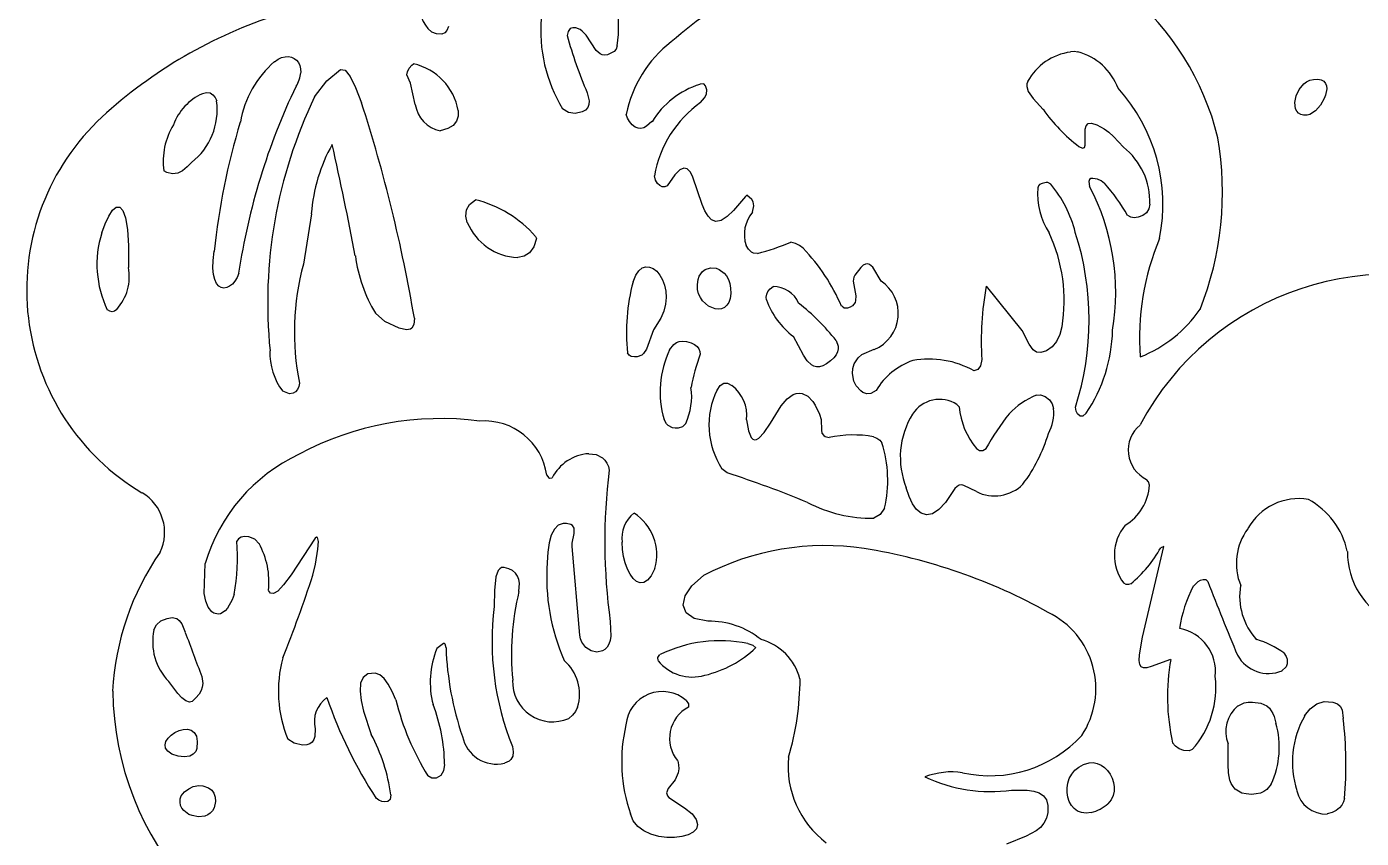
# Model space of a CAD drawing. Extents: x 0.98 to 3.75, y 0.23 to 4.49.
# Drawn here: x 0.975 to 1.986, y 2.347 to 2.961 of the extents above; entities that cross this region are included whole.
import ezdxf

# ---------------------------------------------------------------- set-up
doc = ezdxf.new("R2010")
doc.units = 0
doc.header["$MEASUREMENT"] = 0
doc.layers.add('Arc', color=6, linetype='CONTINUOUS')
doc.layers.add('Line', color=1, linetype='CONTINUOUS')

msp = doc.modelspace()

# ---------------------------------------------------------------- linework, layer by layer
at = {"layer": 'Arc', "color": 0, "true_color": 0x000000}
for centre, radius, start, end in [((1.6756, 2.8277), 0.2075, 13.7267, 86.2826), ((1.6688, 2.7165), 0.3107, 102.6586, 131.4316), ((1.3262, 2.9925), 0.0577, 163.795, -145.1066), ((1.3108, 2.9621), 0.1126, -7.9816, 9.4704), ((1.2751, 2.6278), 0.3594, 108.5494, 133.3377), ((1.4784, 2.958), 0.114, 174.8901, -148.7345), ((1.7205, 3.0482), 0.349, -164.4059, -156.8412), ((1.5188, 2.877), 0.0913, 127.483, 168.8692), ((1.7715, 2.8984), 0.0438, 97.7822, 151.1752), ((1.7602, 2.8991), 0.0441, 20.2019, 75.6135), ((1.2141, 2.8754), 0.0783, 130.9561, 170.143), ((1.2586, 2.89), 0.0439, 9.8889, 77.4562), ((1.1572, 2.929), 0.0256, -30.8143, -6.3401), ((1.6297, 2.7002), 0.4996, 154.4186, 171.4652), ((1.5047, 2.8547), 0.0657, 107.5811, 148.4925), ((1.7054, 2.8266), 0.1302, -11.4369, 42.3808), ((1.1254, 2.8722), 0.0418, 114.358, 159.666), ((1.0687, 2.8981), 0.0507, -51.919, 7.5418), ((1.5174, 2.7519), 0.3598, 154.31, -174.2389), ((0.1299, 2.5474), 1.155, 9.6152, 17.9541), ((1.2931, 2.9057), 0.024, -171.2981, -101.6632), ((1.5361, 2.8329), 0.087, 125.5618, 169.8909), ((1.8485, 2.9713), 0.1267, -144.9208, -127.1452), ((1.1539, 2.7618), 0.1788, 134.5496, -120.776), ((1.1315, 2.8592), 0.053, 148.6515, -171.9513), ((1.6334, 2.7377), 0.519, 163.0765, 174.1097), ((1.3177, 2.8098), 0.1274, 150.8248, 175.6847), ((-1.3937, 2.286), 2.6653, 10.8462, 12.6988), ((1.6404, 2.8357), 0.2403, -21.6509, 9.8639), ((1.7729, 2.8284), 0.0528, -1.9595, 51.6501), ((1.679, 2.7824), 0.0931, 14.2829, 39.7205), ((1.6778, 2.7427), 0.1512, 29.8989, 41.2666), ((1.7967, 2.835), 0.0561, 175.9516, -147.5018), ((1.6287, 2.76), 0.1712, -9.6871, 27.8931), ((1.2943, 2.7448), 0.0876, 40.9232, 76.4107), ((1.5455, 2.8036), 0.0269, 140.7633, -162.483), ((1.3488, 2.8296), 0.0434, -157.216, -92.4626), ((1.1071, 2.7811), 0.0788, 162.4569, -154.1619), ((1.6392, 2.7537), 0.1216, -9.3809, 24.9212), ((1.5639, 2.739), 0.2158, -17.8297, 17.9018), ((2.0141, 2.7252), 0.1962, 157.3396, -175.8687), ((1.4821, 2.9679), 0.1845, -75.4176, -67.1419), ((1.4536, 2.6891), 0.1512, 23.488, 43.5448), ((1.3717, 2.7298), 0.1939, 164.5787, -168.522), ((1.335, 2.802), 0.1119, -172.5546, -148.8711), ((1.0161, 2.7717), 0.0367, -42.2363, 11.1591), ((2.0082, 2.5586), 0.2151, 64.9536, 152.0134), ((1.5778, 2.7296), 0.1485, 165.0266, -174.0092), ((1.5407, 2.7437), 0.0206, 22.6751, 90.8109), ((1.6057, 2.744), 0.0295, -67.4278, 56.1637), ((1.9306, 2.7226), 0.2326, 169.5831, -176.6596), ((1.5919, 2.7744), 0.06, -160.3711, -127.0319), ((1.4593, 2.6224), 0.1637, 38.1169, 52.1598), ((1.7815, 2.8041), 0.1001, -68.3544, -34.7279), ((1.6808, 2.7338), 0.1167, -34.0357, -1.2919), ((1.2067, 2.7139), 0.0474, 177.7173, -142.6113), ((1.5289, 2.6846), 0.0741, 154.4936, -163.5661), ((1.6114, 2.6645), 0.1352, 158.9482, 170.0389), ((1.6587, 2.6406), 0.0688, 60.5511, 100.5091), ((1.663, 2.6594), 0.0517, 109.0403, 149.4945), ((1.492, 2.6667), 0.0285, -6.4244, 52.8565), ((1.4313, 2.6809), 0.0474, -25.2653, 8.4018), ((1.5524, 2.6595), 0.0606, 153.9839, -146.9821), ((1.6663, 2.6547), 0.0242, 57.053, 147.1199), ((1.7613, 2.6286), 0.0577, 112.1065, 136.9238), ((1.7386, 2.6784), 0.0575, -174.816, -140.4082), ((1.7212, 2.6687), 0.0317, -29.3665, 6.0039), ((1.2892, 2.4354), 0.229, 82.7111, 118.0905), ((1.3218, 2.615), 0.0476, 7.9103, 94.2691), ((1.6986, 2.6352), 0.0619, 148.2275, -158.0404), ((1.8718, 2.5471), 0.1948, 141.6325, 150.9517), ((1.8338, 2.6405), 0.0245, 129.1883, -115.5381), ((1.6013, 2.5652), 0.0868, 79.8975, 102.3022), ((1.6342, 2.6868), 0.1195, -37.0906, -16.374), ((1.5361, 2.6177), 0.0911, -13.4325, 18.1449), ((1.2382, 2.5166), 0.1335, 115.1909, 163.3956), ((1.4031, 2.6041), 0.0338, 93.9913, 152.7722), ((1.8523, 2.5713), 0.4394, 172.9421, -172.0911), ((1.2275, 1.7737), 0.894, 67.7165, 71.8738), ((1.0446, 2.5781), 0.035, -25.1466, 59.3555), ((1.708, 2.6367), 0.0308, -116.4377, -45.5701), ((1.7876, 2.6161), 0.0378, -59.0181, -3.2307), ((1.6161, 2.6974), 0.1085, -117.2304, -89.6768), ((1.9384, 2.5597), 0.0441, 80.309, 150.9678), ((1.9178, 2.5514), 0.0588, 12.3524, 61.5898), ((1.4494, 2.5741), 0.0236, 127.7523, -171.9074), ((1.4151, 2.5614), 0.0372, -16.1961, 57.5814), ((1.8339, 2.5611), 0.0351, 139.8492, -142.4567), ((1.9353, 2.5548), 0.0441, 143.4382, -157.6684), ((0.9903, 2.5585), 0.1445, -10.8284, 5.2141), ((1.0974, 2.5404), 0.0612, -5.6027, 28.6923), ((1.5798, 2.3703), 0.198, 81.4167, 117.7518), ((1.2421, 2.4477), 0.2022, 145.1313, 177.0266), ((1.5409, 2.1438), 0.4278, 60.9314, 80.7879), ((1.7489, 2.6141), 0.0974, -50.1501, -29.1334), ((2.0335, 2.5633), 0.0582, 179.4247, -114.5176), ((1.5267, 2.5445), 0.1578, 176.044, -156.3822), ((0.1384, 2.8922), 1.1089, -21.6434, -18.1966), ((1.9462, 2.4915), 0.099, 152.3425, 171.8343), ((4.5715, 3.6003), 2.9022, -158.5935, -157.4048), ((1.9419, 2.5298), 0.0482, 170.1935, -137.2269), ((1.5442, 2.4859), 0.202, 166.3383, -174.4541), ((1.5384, 2.4957), 0.2109, 172.7963, -157.8735), ((1.7206, 2.46), 0.0642, -33.548, 64.0071), ((1.4923, 2.4493), 0.0617, 50.843, 91.2845), ((1.1132, 2.4953), 0.0427, 167.7056, -135.6569), ((3.3995, 3.3452), 2.4535, -159.9145, -159.0798), ((1.5199, 2.4564), 0.0423, 15.2202, 74.4806), ((1.8424, 2.473), 0.033, -6.6504, 79.7536), ((1.8895, 2.4363), 0.0632, 53.3305, 74.2953), ((1.348, 2.4648), 0.0673, 157.6504, -165.4875), ((1.5256, 2.4995), 0.2331, -177.8957, -161.0681), ((1.5002, 2.3929), 0.1034, 78.2947, 116.0524), ((1.4694, 2.5521), 0.0842, -76.752, -46.5021), ((1.2618, 2.458), 0.0961, 164.7819, -157.9069), ((1.3607, 2.456), 0.0331, -17.4619, 49.8651), ((1.4793, 2.5024), 0.0336, -140.7866, -73.8015), ((1.9976, 2.4542), 0.1586, 169.8679, -167.2124), ((1.9155, 2.4982), 0.0267, -151.0705, -67.362), ((1.3733, 2.4651), 0.0302, 177.5455, -65.951), ((1.3522, 2.4678), 0.2086, -16.6149, -0.0787), ((1.8054, 2.4608), 0.0703, -41.8223, 6.881), ((1.2696, 2.4614), 0.2294, -179.1902, -97.576), ((1.4565, 2.4301), 0.0277, 49.1993, 174.9692), ((1.2158, 2.4347), 0.0229, 125.6408, -167.2881), ((1.5218, 2.5622), 0.3374, -161.1557, -146.7052), ((1.4507, 2.5003), 0.202, -166.0074, -148.2614), ((1.1595, 2.4008), 0.1321, 0.8402, 20.9101), ((1.9084, 2.4275), 0.0252, 129.3404, -158.2257), ((1.4886, 2.4224), 0.0266, 117.7763, -140.6318), ((2.0043, 2.4045), 0.0706, 150.3491, -162.1314), ((1.685, 2.4027), 0.2892, -5.135, 6.8756), ((1.5466, 2.4048), 0.1209, 166.7244, -160.8884), ((1.8561, 2.4157), 0.0676, -24.4111, 15.624), ((1.1184, 2.3617), 0.1337, 7.7329, 28.4303), ((1.3308, 2.429), 0.0261, -168.6729, -76.4504), ((1.7046, 2.4888), 0.0947, -102.6363, -42.7589), ((1.6242, 2.4013), 0.0725, 174.5924, -127.0056), ((1.6757, 2.3402), 0.0568, 81.701, 110.9642), ((1.7052, 2.4994), 0.1173, -115.1591, -82.2595), ((1.9589, 2.3875), 0.0224, -167.8095, -87.4669), ((1.7752, 2.3935), 0.0278, -77.3385, -47.6778)]:
    msp.add_arc(centre, radius, start, end, dxfattribs=at)
at = {"layer": 'Line', "color": 0, "true_color": 0x000000}
for p, q in [((1.282, 2.9569), (1.2788, 2.9595)), ((1.2855, 2.9555), (1.282, 2.9569)), ((1.2895, 2.9554), (1.2855, 2.9555)), ((1.2917, 2.9563), (1.2895, 2.9554)), ((1.2934, 2.9581), (1.2917, 2.9563)), ((1.2945, 2.961), (1.2934, 2.9581)), ((1.3851, 2.9574), (1.3844, 2.9544)), ((1.3868, 2.9595), (1.3851, 2.9574)), ((1.3886, 2.9602), (1.3868, 2.9595)), ((1.391, 2.96), (1.3886, 2.9602)), ((1.3942, 2.9588), (1.391, 2.96)), ((1.3959, 2.9577), (1.3942, 2.9588)), ((1.3988, 2.9546), (1.3959, 2.9577)), ((1.4064, 2.943), (1.3988, 2.9546)), ((1.4093, 2.9404), (1.4064, 2.943)), ((1.42, 2.9423), (1.415, 2.9397)), ((1.4215, 2.944), (1.42, 2.9423)), ((1.4223, 2.9464), (1.4215, 2.944)), ((1.7683, 2.9421), (1.7656, 2.9419)), ((1.7712, 2.9418), (1.7683, 2.9421)), ((1.1627, 2.9345), (1.1655, 2.9364)), ((1.1655, 2.9364), (1.1682, 2.9376)), ((1.1682, 2.9376), (1.1708, 2.9382)), ((1.1708, 2.9382), (1.1733, 2.9383)), ((1.1733, 2.9383), (1.1757, 2.9379)), ((1.1757, 2.9379), (1.1777, 2.937)), ((1.1777, 2.937), (1.1795, 2.9356)), ((1.1795, 2.9356), (1.1809, 2.9338)), ((1.1809, 2.9338), (1.182, 2.9316)), ((1.182, 2.9316), (1.1825, 2.9291)), ((1.2648, 2.9295), (1.2667, 2.9319)), ((1.2667, 2.9319), (1.2681, 2.9329)), ((1.411, 2.9397), (1.4093, 2.9404)), ((1.4129, 2.9394), (1.411, 2.9397)), ((1.415, 2.9397), (1.4129, 2.9394)), ((1.1825, 2.9291), (1.1826, 2.9262)), ((1.2024, 2.92), (1.2128, 2.9285)), ((1.2128, 2.9285), (1.2162, 2.9281)), ((1.2162, 2.9281), (1.2201, 2.9233)), ((1.2201, 2.9233), (1.2242, 2.9149)), ((1.2631, 2.9246), (1.2635, 2.9268)), ((1.2657, 2.9183), (1.2631, 2.9246)), ((1.2635, 2.9268), (1.2648, 2.9295)), ((1.9468, 2.9205), (1.9495, 2.9211)), ((1.9495, 2.9211), (1.9528, 2.9212)), ((1.9528, 2.9212), (1.9554, 2.9207)), ((1.1082, 2.9103), (1.1114, 2.9111)), ((1.1114, 2.9111), (1.114, 2.9108)), ((1.1931, 2.9079), (1.2024, 2.92)), ((1.2242, 2.9149), (1.2287, 2.9034)), ((1.2694, 2.9021), (1.2657, 2.9183)), ((1.3996, 2.9109), (1.401, 2.9048)), ((1.4879, 2.9176), (1.4848, 2.9174)), ((1.4892, 2.9162), (1.4879, 2.9176)), ((1.4903, 2.9131), (1.4892, 2.9162)), ((1.4899, 2.91), (1.4903, 2.9131)), ((1.7326, 2.9177), (1.7325, 2.9158)), ((1.7325, 2.9158), (1.7336, 2.912)), ((1.7332, 2.9196), (1.7326, 2.9177)), ((1.7336, 2.912), (1.7373, 2.9066)), ((1.9365, 2.9086), (1.9387, 2.9135)), ((1.9387, 2.9135), (1.9422, 2.9177)), ((1.9422, 2.9177), (1.9444, 2.9193)), ((1.9444, 2.9193), (1.9468, 2.9205)), ((1.9554, 2.9207), (1.9574, 2.9197)), ((1.9574, 2.9197), (1.9587, 2.9181)), ((1.9587, 2.9181), (1.9594, 2.9162)), ((1.9597, 2.914), (1.9588, 2.9091)), ((1.9594, 2.9162), (1.9597, 2.914)), ((1.114, 2.9108), (1.1162, 2.9095)), ((1.1162, 2.9095), (1.1178, 2.9075)), ((1.1178, 2.9075), (1.119, 2.9048)), ((1.4008, 2.9021), (1.4, 2.8998)), ((1.401, 2.9048), (1.4008, 2.9021)), ((1.4855, 2.9037), (1.4885, 2.9071)), ((1.4885, 2.9071), (1.4899, 2.91)), ((1.7373, 2.9066), (1.7448, 2.8984)), ((1.9356, 2.9035), (1.9365, 2.9086)), ((1.9361, 2.8989), (1.9356, 2.9035)), ((1.9549, 2.9015), (1.9511, 2.8973)), ((1.9578, 2.9065), (1.9549, 2.9015)), ((1.9588, 2.9091), (1.9578, 2.9065)), ((1.3019, 2.8933), (1.3007, 2.8895)), ((1.3019, 2.8975), (1.3019, 2.8933)), ((1.3855, 2.8961), (1.3809, 2.8988)), ((1.3905, 2.8952), (1.3855, 2.8961)), ((1.3958, 2.8965), (1.3905, 2.8952)), ((1.3983, 2.8979), (1.3958, 2.8965)), ((1.4, 2.8998), (1.3983, 2.8979)), ((1.4301, 2.8918), (1.4292, 2.8946)), ((1.4316, 2.8892), (1.4301, 2.8918)), ((1.937, 2.897), (1.9361, 2.8989)), ((1.9383, 2.8955), (1.937, 2.897)), ((1.94, 2.8944), (1.9383, 2.8955)), ((1.9421, 2.8939), (1.94, 2.8944)), ((1.9448, 2.894), (1.9421, 2.8939)), ((1.9469, 2.8946), (1.9448, 2.894)), ((1.9511, 2.8973), (1.9469, 2.8946)), ((1.294, 2.8838), (1.2883, 2.8822)), ((1.2981, 2.8863), (1.294, 2.8838)), ((1.3007, 2.8895), (1.2981, 2.8863)), ((1.4337, 2.8868), (1.4316, 2.8892)), ((1.436, 2.885), (1.4337, 2.8868)), ((1.4382, 2.8841), (1.436, 2.885)), ((1.4403, 2.884), (1.4382, 2.8841)), ((1.4424, 2.8845), (1.4403, 2.884)), ((1.4445, 2.8856), (1.4424, 2.8845)), ((1.4486, 2.8891), (1.4445, 2.8856)), ((1.7767, 2.8834), (1.7774, 2.8859)), ((1.7768, 2.8712), (1.7767, 2.8834)), ((1.7774, 2.8859), (1.7789, 2.8876)), ((1.7789, 2.8876), (1.7815, 2.888)), ((1.7815, 2.888), (1.7855, 2.8868)), ((1.7855, 2.8868), (1.7911, 2.8836)), ((1.7911, 2.8836), (1.7946, 2.8811)), ((1.7946, 2.8811), (1.7982, 2.8778)), ((1.7761, 2.8695), (1.7768, 2.8712)), ((1.7982, 2.8778), (1.8057, 2.8697)), ((1.772, 2.8703), (1.7746, 2.8691)), ((1.7746, 2.8691), (1.7761, 2.8695)), ((1.0813, 2.8505), (1.079, 2.8518)), ((1.0855, 2.8495), (1.0813, 2.8505)), ((1.0932, 2.852), (1.0895, 2.8501)), ((1.0967, 2.8548), (1.0932, 2.852)), ((1.1, 2.8582), (1.0967, 2.8548)), ((1.4697, 2.8526), (1.466, 2.8489)), ((1.4728, 2.854), (1.4697, 2.8526)), ((1.4754, 2.8533), (1.4728, 2.854)), ((1.4777, 2.8509), (1.4754, 2.8533)), ((1.4796, 2.8472), (1.4777, 2.8509)), ((1.0895, 2.8501), (1.0855, 2.8495)), ((1.4514, 2.8449), (1.4505, 2.8482)), ((1.4529, 2.8424), (1.4514, 2.8449)), ((1.4546, 2.8407), (1.4529, 2.8424)), ((1.4564, 2.8398), (1.4546, 2.8407)), ((1.4601, 2.8406), (1.4583, 2.8397)), ((1.466, 2.8489), (1.4601, 2.8406)), ((1.4867, 2.8264), (1.4796, 2.8472)), ((1.7414, 2.8406), (1.7408, 2.839)), ((1.7422, 2.8415), (1.7414, 2.8406)), ((1.7441, 2.8424), (1.7422, 2.8415)), ((1.7472, 2.8431), (1.7441, 2.8424)), ((1.7485, 2.843), (1.7472, 2.8431)), ((1.7506, 2.8419), (1.7485, 2.843)), ((1.7801, 2.8452), (1.7796, 2.8439)), ((1.7796, 2.8439), (1.78, 2.8401)), ((1.7811, 2.846), (1.7801, 2.8452)), ((1.7826, 2.8462), (1.7811, 2.846)), ((1.786, 2.8456), (1.7826, 2.8462)), ((1.7889, 2.8443), (1.786, 2.8456)), ((1.7914, 2.8424), (1.7889, 2.8443)), ((1.4583, 2.8397), (1.4564, 2.8398)), ((1.5194, 2.8325), (1.5103, 2.8219)), ((1.5206, 2.8334), (1.5194, 2.8325)), ((1.5242, 2.8301), (1.5206, 2.8334)), ((1.5252, 2.8285), (1.5242, 2.8301)), ((1.0372, 2.8177), (1.0401, 2.822)), ((1.0401, 2.822), (1.0429, 2.8243)), ((1.0429, 2.8243), (1.0456, 2.8244)), ((1.0456, 2.8244), (1.048, 2.8218)), ((1.048, 2.8218), (1.05, 2.8163)), ((1.3077, 2.8177), (1.3082, 2.8223)), ((1.3082, 2.8223), (1.3105, 2.8264)), ((1.3105, 2.8264), (1.3149, 2.8299)), ((1.4887, 2.8216), (1.4867, 2.8264)), ((1.4911, 2.8175), (1.4887, 2.8216)), ((1.5103, 2.8219), (1.5056, 2.8172)), ((1.5247, 2.8206), (1.5259, 2.8253)), ((1.5259, 2.8253), (1.5252, 2.8285)), ((1.8231, 2.8202), (1.8204, 2.8181)), ((1.8249, 2.8231), (1.8231, 2.8202)), ((1.8257, 2.8266), (1.8249, 2.8231)), ((1.032, 2.8049), (1.0345, 2.8119)), ((1.0345, 2.8119), (1.0372, 2.8177)), ((1.05, 2.8163), (1.0515, 2.8076)), ((1.1907, 2.8194), (1.1848, 2.7813)), ((1.3088, 2.8128), (1.3077, 2.8177)), ((1.4938, 2.8147), (1.4911, 2.8175)), ((1.4971, 2.8135), (1.4938, 2.8147)), ((1.501, 2.8142), (1.4971, 2.8135)), ((1.5056, 2.8172), (1.501, 2.8142)), ((1.8112, 2.8168), (1.8089, 2.818)), ((1.8139, 2.8163), (1.8112, 2.8168)), ((1.8169, 2.8167), (1.8139, 2.8163)), ((1.8204, 2.8181), (1.8169, 2.8167)), ((1.0515, 2.8076), (1.0522, 2.7952)), ((1.3611, 2.8007), (1.3592, 2.7944)), ((1.3605, 2.8021), (1.3611, 2.8007)), ((1.0522, 2.7952), (1.0521, 2.7788)), ((1.1163, 2.7841), (1.1172, 2.791)), ((1.356, 2.7899), (1.3519, 2.7873)), ((1.3592, 2.7944), (1.356, 2.7899)), ((1.5217, 2.7925), (1.5199, 2.7955)), ((1.524, 2.7904), (1.5217, 2.7925)), ((1.5254, 2.7897), (1.524, 2.7904)), ((1.5286, 2.7893), (1.5254, 2.7897)), ((1.5573, 2.797), (1.5538, 2.7978)), ((1.5604, 2.7955), (1.5573, 2.797)), ((1.5632, 2.7933), (1.5604, 2.7955)), ((1.1161, 2.7782), (1.1163, 2.7841)), ((1.3519, 2.7873), (1.347, 2.7863)), ((1.6087, 2.7804), (1.6068, 2.7788)), ((1.6104, 2.7813), (1.6087, 2.7804)), ((1.612, 2.7815), (1.6104, 2.7813)), ((1.6134, 2.7811), (1.612, 2.7815)), ((1.6159, 2.7791), (1.6134, 2.7811)), ((1.1166, 2.7734), (1.1161, 2.7782)), ((1.1175, 2.7696), (1.1166, 2.7734)), ((1.1188, 2.7667), (1.1175, 2.7696)), ((1.1344, 2.7711), (1.1328, 2.7684)), ((1.1357, 2.7744), (1.1344, 2.7711)), ((1.4344, 2.768), (1.4363, 2.7728)), ((1.4363, 2.7728), (1.4387, 2.7763)), ((1.4387, 2.7763), (1.4413, 2.7784)), ((1.4413, 2.7784), (1.444, 2.7793)), ((1.444, 2.7793), (1.4468, 2.7791)), ((1.4468, 2.7791), (1.4496, 2.7779)), ((1.4496, 2.7779), (1.4522, 2.7759)), ((1.4522, 2.7759), (1.4546, 2.773)), ((1.4546, 2.773), (1.4566, 2.7695)), ((1.4566, 2.7695), (1.4582, 2.7654)), ((1.483, 2.7658), (1.4835, 2.7697)), ((1.4835, 2.7697), (1.4843, 2.7721)), ((1.4843, 2.7721), (1.487, 2.7758)), ((1.487, 2.7758), (1.4888, 2.7771)), ((1.4888, 2.7771), (1.4929, 2.7784)), ((1.4929, 2.7784), (1.4973, 2.7781)), ((1.4973, 2.7781), (1.4995, 2.7773)), ((1.4995, 2.7773), (1.5034, 2.7744)), ((1.5034, 2.7744), (1.5051, 2.7723)), ((1.5051, 2.7723), (1.5065, 2.7697)), ((1.5065, 2.7697), (1.5075, 2.7666)), ((1.6015, 2.7715), (1.601, 2.7683)), ((1.6022, 2.7729), (1.6015, 2.7715)), ((1.6068, 2.7788), (1.6022, 2.7729)), ((1.6221, 2.7685), (1.6159, 2.7791)), ((1.1205, 2.7647), (1.1188, 2.7667)), ((1.1224, 2.7635), (1.1205, 2.7647)), ((1.1245, 2.7631), (1.1224, 2.7635)), ((1.1267, 2.7635), (1.1245, 2.7631)), ((1.1288, 2.7645), (1.1267, 2.7635)), ((1.1309, 2.7661), (1.1288, 2.7645)), ((1.1328, 2.7684), (1.1309, 2.7661)), ((1.4582, 2.7654), (1.4591, 2.7609)), ((1.4591, 2.7609), (1.4595, 2.756)), ((1.4832, 2.7622), (1.483, 2.7658)), ((1.484, 2.7589), (1.4832, 2.7622)), ((1.5075, 2.7666), (1.5081, 2.7631)), ((1.5081, 2.7631), (1.5083, 2.759)), ((1.5355, 2.7585), (1.5364, 2.7605)), ((1.5364, 2.7605), (1.5381, 2.7625)), ((1.5381, 2.7625), (1.5404, 2.7643)), ((1.601, 2.7683), (1.6029, 2.7572)), ((1.7289, 2.7311), (1.7019, 2.7647)), ((1.459, 2.7509), (1.4577, 2.7456)), ((1.4595, 2.756), (1.459, 2.7509)), ((1.4853, 2.7559), (1.484, 2.7589)), ((1.487, 2.7534), (1.4853, 2.7559)), ((1.4914, 2.7494), (1.487, 2.7534)), ((1.4964, 2.7474), (1.4914, 2.7494)), ((1.5053, 2.7501), (1.5035, 2.7485)), ((1.5068, 2.7523), (1.5053, 2.7501)), ((1.5078, 2.7553), (1.5068, 2.7523)), ((1.5083, 2.759), (1.5078, 2.7553)), ((1.5352, 2.7564), (1.5355, 2.7585)), ((1.5354, 2.7542), (1.5352, 2.7564)), ((1.5942, 2.748), (1.5923, 2.7494)), ((1.6005, 2.7497), (1.5988, 2.7487)), ((1.6024, 2.7523), (1.6005, 2.7497)), ((1.6028, 2.7538), (1.6024, 2.7523)), ((1.6029, 2.7572), (1.6028, 2.7538)), ((1.0381, 2.7456), (1.0362, 2.7468)), ((1.0399, 2.7453), (1.0381, 2.7456)), ((1.0416, 2.7458), (1.0399, 2.7453)), ((1.0433, 2.747), (1.0416, 2.7458)), ((1.2463, 2.7378), (1.2392, 2.7442)), ((1.2687, 2.7403), (1.2684, 2.7356)), ((1.4554, 2.7403), (1.4499, 2.7316)), ((1.4577, 2.7456), (1.4554, 2.7403)), ((1.4989, 2.7472), (1.4964, 2.7474)), ((1.5013, 2.7475), (1.4989, 2.7472)), ((1.5035, 2.7485), (1.5013, 2.7475)), ((1.5966, 2.748), (1.5942, 2.748)), ((1.5988, 2.7487), (1.5966, 2.748)), ((1.2573, 2.7328), (1.2463, 2.7378)), ((1.2627, 2.7316), (1.2573, 2.7328)), ((1.2657, 2.7321), (1.2627, 2.7316)), ((1.2668, 2.7328), (1.2657, 2.7321)), ((1.2684, 2.7356), (1.2668, 2.7328)), ((1.4499, 2.7316), (1.4445, 2.717)), ((1.7342, 2.7208), (1.7289, 2.7311)), ((1.7591, 2.7339), (1.7574, 2.7279)), ((1.462, 2.7165), (1.4651, 2.7205)), ((1.4651, 2.7205), (1.4671, 2.7219)), ((1.4671, 2.7219), (1.4693, 2.7228)), ((1.4693, 2.7228), (1.4719, 2.7231)), ((1.4719, 2.7231), (1.4747, 2.7228)), ((1.4747, 2.7228), (1.4782, 2.7218)), ((1.4782, 2.7218), (1.4809, 2.7205)), ((1.4809, 2.7205), (1.4829, 2.719)), ((1.4829, 2.719), (1.4842, 2.7172)), ((1.5634, 2.7124), (1.5558, 2.7265)), ((1.5881, 2.7234), (1.5896, 2.7193)), ((1.5896, 2.7193), (1.5897, 2.7172)), ((1.7373, 2.7165), (1.7342, 2.7208)), ((1.755, 2.7227), (1.7516, 2.7186)), ((1.7574, 2.7279), (1.755, 2.7227)), ((1.4314, 2.7123), (1.4302, 2.7141)), ((1.4329, 2.7114), (1.4314, 2.7123)), ((1.4354, 2.711), (1.4329, 2.7114)), ((1.4375, 2.7111), (1.4354, 2.711)), ((1.4409, 2.7125), (1.4375, 2.7111)), ((1.4423, 2.7137), (1.4409, 2.7125)), ((1.4445, 2.717), (1.4423, 2.7137)), ((1.4842, 2.7172), (1.4849, 2.7152)), ((1.4849, 2.7152), (1.4852, 2.713)), ((1.5662, 2.7081), (1.5634, 2.7124)), ((1.5863, 2.7104), (1.5838, 2.708)), ((1.5881, 2.7127), (1.5863, 2.7104)), ((1.5892, 2.715), (1.5881, 2.7127)), ((1.5897, 2.7172), (1.5892, 2.715)), ((1.6017, 2.7058), (1.6047, 2.7104)), ((1.6047, 2.7104), (1.6076, 2.7128)), ((1.6076, 2.7128), (1.617, 2.7168)), ((1.6984, 2.7091), (1.6975, 2.7043)), ((1.7399, 2.7147), (1.7373, 2.7165)), ((1.7432, 2.7143), (1.7399, 2.7147)), ((1.7473, 2.7156), (1.7432, 2.7143)), ((1.7516, 2.7186), (1.7473, 2.7156)), ((1.5694, 2.705), (1.5662, 2.7081)), ((1.5713, 2.704), (1.5694, 2.705)), ((1.5733, 2.7036), (1.5713, 2.704)), ((1.5756, 2.7036), (1.5733, 2.7036)), ((1.578, 2.7044), (1.5756, 2.7036)), ((1.5808, 2.7058), (1.578, 2.7044)), ((1.5838, 2.708), (1.5808, 2.7058)), ((1.6004, 2.6984), (1.6007, 2.7022)), ((1.6007, 2.7022), (1.6017, 2.7058)), ((1.6955, 2.7016), (1.6925, 2.7005)), ((1.6975, 2.7043), (1.6955, 2.7016)), ((1.1812, 2.6886), (1.1803, 2.6864)), ((1.1817, 2.6912), (1.1812, 2.6886)), ((1.4979, 2.686), (1.5003, 2.6894)), ((1.5003, 2.6894), (1.503, 2.6912)), ((1.503, 2.6912), (1.5059, 2.6913)), ((1.5059, 2.6913), (1.5091, 2.6894)), ((1.6015, 2.6928), (1.6004, 2.6984)), ((1.6034, 2.6892), (1.6015, 2.6928)), ((1.6067, 2.6854), (1.6034, 2.6892)), ((1.1742, 2.6831), (1.169, 2.6852)), ((1.1768, 2.6836), (1.1742, 2.6831)), ((1.1788, 2.6847), (1.1768, 2.6836)), ((1.1803, 2.6864), (1.1788, 2.6847)), ((1.5465, 2.6741), (1.551, 2.6794)), ((1.551, 2.6794), (1.5556, 2.6826)), ((1.5556, 2.6826), (1.5579, 2.6833)), ((1.5579, 2.6833), (1.5602, 2.6836)), ((1.5602, 2.6836), (1.5624, 2.6833)), ((1.5624, 2.6833), (1.5666, 2.6813)), ((1.5666, 2.6813), (1.5705, 2.6773)), ((1.6083, 2.6841), (1.6067, 2.6854)), ((1.6114, 2.683), (1.6083, 2.6841)), ((1.6143, 2.6833), (1.6114, 2.683)), ((1.6185, 2.6857), (1.6143, 2.6833)), ((1.7396, 2.682), (1.7429, 2.6823)), ((1.7429, 2.6823), (1.7465, 2.681)), ((1.7465, 2.681), (1.7496, 2.6786)), ((1.7496, 2.6786), (1.7516, 2.6755)), ((1.5385, 2.6609), (1.5465, 2.6741)), ((1.5705, 2.6773), (1.5723, 2.6746)), ((1.5723, 2.6746), (1.5755, 2.6677)), ((1.6794, 2.675), (1.6814, 2.6732)), ((1.7516, 2.6755), (1.7528, 2.672)), ((1.7698, 2.6699), (1.7693, 2.673)), ((1.7709, 2.668), (1.7698, 2.6699)), ((1.7775, 2.6685), (1.775, 2.6662)), ((1.4597, 2.6604), (1.4578, 2.6636)), ((1.461, 2.6591), (1.4597, 2.6604)), ((1.4642, 2.6574), (1.461, 2.6591)), ((1.4718, 2.6582), (1.4684, 2.6571)), ((1.4742, 2.6607), (1.4718, 2.6582)), ((1.5202, 2.6635), (1.5218, 2.6551)), ((1.5336, 2.6538), (1.5385, 2.6609)), ((1.5755, 2.6677), (1.5768, 2.6636)), ((1.5768, 2.6636), (1.5769, 2.6555)), ((1.7729, 2.6662), (1.7709, 2.668)), ((1.775, 2.6662), (1.7729, 2.6662)), ((1.4662, 2.6571), (1.4642, 2.6574)), ((1.4684, 2.6571), (1.4662, 2.6571)), ((1.5218, 2.6551), (1.5238, 2.6501)), ((1.5238, 2.6501), (1.525, 2.6488)), ((1.525, 2.6488), (1.5264, 2.6483)), ((1.5264, 2.6483), (1.5279, 2.6486)), ((1.5279, 2.6486), (1.5296, 2.6496)), ((1.5296, 2.6496), (1.5336, 2.6538)), ((1.5769, 2.6555), (1.5774, 2.6533)), ((1.5774, 2.6533), (1.5787, 2.6515)), ((1.5787, 2.6515), (1.5797, 2.6509)), ((1.5797, 2.6509), (1.5828, 2.6501)), ((1.6165, 2.6507), (1.619, 2.6496)), ((1.619, 2.6496), (1.6211, 2.6481)), ((1.6211, 2.6481), (1.6226, 2.6461)), ((1.6943, 2.6417), (1.6968, 2.6402)), ((1.6968, 2.6402), (1.6992, 2.6403)), ((1.6992, 2.6403), (1.7016, 2.6417)), ((1.4008, 2.6378), (1.4064, 2.6371)), ((1.4064, 2.6371), (1.4111, 2.6347)), ((1.4111, 2.6347), (1.413, 2.6328)), ((1.413, 2.6328), (1.4145, 2.6307)), ((1.4145, 2.6307), (1.4156, 2.6281)), ((1.4156, 2.6281), (1.4162, 2.6253)), ((1.369, 2.6216), (1.3702, 2.6198)), ((1.3702, 2.6198), (1.371, 2.6194)), ((1.371, 2.6194), (1.3731, 2.6196)), ((1.5056, 2.6233), (1.5016, 2.6264)), ((1.8247, 2.6165), (1.8232, 2.6183)), ((1.6433, 2.6055), (1.6412, 2.6121)), ((1.6781, 2.6115), (1.671, 2.601)), ((1.6797, 2.6131), (1.6781, 2.6115)), ((1.6814, 2.614), (1.6797, 2.6131)), ((1.6833, 2.6142), (1.6814, 2.614)), ((1.6847, 2.6138), (1.6833, 2.6142)), ((1.6943, 2.6092), (1.6847, 2.6138)), ((1.8253, 2.614), (1.8247, 2.6165)), ((1.6459, 2.5999), (1.6433, 2.6055)), ((1.6489, 2.5955), (1.6459, 2.5999)), ((1.671, 2.601), (1.6658, 2.5955)), ((1.6215, 2.5917), (1.6167, 2.5889)), ((1.6247, 2.5966), (1.6215, 2.5917)), ((1.6525, 2.5927), (1.6489, 2.5955)), ((1.6565, 2.5915), (1.6525, 2.5927)), ((1.661, 2.5924), (1.6565, 2.5915)), ((1.6658, 2.5955), (1.661, 2.5924)), ((1.3747, 2.5807), (1.3724, 2.5761)), ((1.3777, 2.5837), (1.3747, 2.5807)), ((1.3813, 2.5849), (1.3777, 2.5837)), ((1.3838, 2.5849), (1.3813, 2.5849)), ((1.3873, 2.5842), (1.3838, 2.5849)), ((1.3885, 2.5834), (1.3873, 2.5842)), ((1.3882, 2.5701), (1.3898, 2.5774)), ((1.3897, 2.5814), (1.3885, 2.5834)), ((1.3898, 2.5774), (1.3897, 2.5814)), ((1.1356, 2.5735), (1.1342, 2.5716)), ((1.1376, 2.5747), (1.1356, 2.5735)), ((1.1401, 2.5752), (1.1376, 2.5747)), ((1.1434, 2.575), (1.1401, 2.5752)), ((1.1478, 2.5731), (1.1434, 2.575)), ((1.1511, 2.5697), (1.1478, 2.5731)), ((1.1936, 2.5738), (1.1754, 2.5461)), ((1.1946, 2.5746), (1.1936, 2.5738)), ((1.1954, 2.5744), (1.1946, 2.5746)), ((1.1961, 2.5713), (1.1954, 2.5744)), ((1.1957, 2.5656), (1.1961, 2.5713)), ((1.3708, 2.5703), (1.3697, 2.5633)), ((1.3724, 2.5761), (1.3708, 2.5703)), ((1.3881, 2.5677), (1.3882, 2.5701)), ((1.3939, 2.5006), (1.3881, 2.5677)), ((1.4263, 2.5654), (1.4261, 2.5708)), ((1.8202, 2.4989), (1.8362, 2.5675)), ((1.8362, 2.5675), (1.8339, 2.5667)), ((1.1938, 2.5541), (1.1957, 2.5656)), ((1.3697, 2.5633), (1.3692, 2.5554)), ((1.4271, 2.5601), (1.4263, 2.5654)), ((1.4284, 2.5551), (1.4271, 2.5601)), ((1.1096, 2.5319), (1.1103, 2.5548)), ((1.1918, 2.5459), (1.1938, 2.5541)), ((1.3322, 2.5493), (1.3305, 2.5446)), ((1.3334, 2.5508), (1.3322, 2.5493)), ((1.3348, 2.5516), (1.3334, 2.5508)), ((1.3366, 2.5517), (1.3348, 2.5516)), ((1.3402, 2.5507), (1.3366, 2.5517)), ((1.3431, 2.5493), (1.3402, 2.5507)), ((1.3453, 2.5475), (1.3431, 2.5493)), ((1.3468, 2.5452), (1.3453, 2.5475)), ((1.4301, 2.5505), (1.4284, 2.5551)), ((1.4321, 2.5466), (1.4301, 2.5505)), ((1.4508, 2.551), (1.4481, 2.5454)), ((1.1696, 2.5385), (1.1652, 2.5339)), ((1.1754, 2.5461), (1.1696, 2.5385)), ((1.3305, 2.5446), (1.3293, 2.5344)), ((1.3477, 2.5427), (1.3468, 2.5452)), ((1.3482, 2.5399), (1.3477, 2.5427)), ((1.3479, 2.5336), (1.3482, 2.5399)), ((1.4344, 2.5434), (1.4321, 2.5466)), ((1.437, 2.5411), (1.4344, 2.5434)), ((1.4397, 2.5401), (1.437, 2.5411)), ((1.4425, 2.5403), (1.4397, 2.5401)), ((1.4453, 2.542), (1.4425, 2.5403)), ((1.4481, 2.5454), (1.4453, 2.542)), ((1.4737, 2.5302), (1.4789, 2.5378)), ((1.4789, 2.5378), (1.4876, 2.5456)), ((1.8078, 2.5388), (1.8061, 2.5398)), ((1.8096, 2.5387), (1.8078, 2.5388)), ((1.8113, 2.5393), (1.8096, 2.5387)), ((1.862, 2.5408), (1.8585, 2.5374)), ((1.8639, 2.5419), (1.862, 2.5408)), ((1.8661, 2.5424), (1.8639, 2.5419)), ((1.8684, 2.5423), (1.8661, 2.5424)), ((1.8695, 2.5411), (1.8684, 2.5423)), ((1.1107, 2.5262), (1.1096, 2.5319)), ((1.1306, 2.5272), (1.1272, 2.521)), ((1.1322, 2.5313), (1.1306, 2.5272)), ((1.1598, 2.5323), (1.1583, 2.5344)), ((1.162, 2.532), (1.1598, 2.5323)), ((1.1652, 2.5339), (1.162, 2.532)), ((1.3293, 2.5344), (1.3292, 2.5221)), ((1.4722, 2.5232), (1.4737, 2.5302)), ((1.1126, 2.5216), (1.1107, 2.5262)), ((1.1153, 2.5182), (1.1126, 2.5216)), ((1.1168, 2.5171), (1.1153, 2.5182)), ((1.1201, 2.5163), (1.1168, 2.5171)), ((1.1254, 2.5189), (1.1219, 2.5166)), ((1.1272, 2.521), (1.1254, 2.5189)), ((1.4745, 2.5173), (1.4722, 2.5232)), ((1.4807, 2.5131), (1.4745, 2.5173)), ((1.0715, 2.5044), (1.0734, 2.5083)), ((1.0734, 2.5083), (1.0767, 2.5114)), ((1.0767, 2.5114), (1.0814, 2.5132)), ((1.0814, 2.5132), (1.0852, 2.5138)), ((1.0852, 2.5138), (1.0887, 2.5131)), ((1.0887, 2.5131), (1.0907, 2.5116)), ((1.0907, 2.5116), (1.0926, 2.509)), ((1.0926, 2.509), (1.0952, 2.5027)), ((1.1219, 2.5166), (1.1201, 2.5163)), ((1.417, 2.5108), (1.4174, 2.4997)), ((1.4909, 2.511), (1.4807, 2.5131)), ((1.3945, 2.4977), (1.3939, 2.5006)), ((1.3955, 2.4952), (1.3945, 2.4977)), ((1.4174, 2.4997), (1.4169, 2.4964)), ((1.8178, 2.4855), (1.8202, 2.4989)), ((1.2907, 2.4942), (1.2858, 2.4903)), ((1.2914, 2.4942), (1.2907, 2.4942)), ((1.2919, 2.4937), (1.2914, 2.4942)), ((1.2927, 2.4909), (1.2919, 2.4937)), ((1.3985, 2.4911), (1.3955, 2.4952)), ((1.4025, 2.4885), (1.3985, 2.4911)), ((1.4068, 2.4876), (1.4025, 2.4885)), ((1.4111, 2.4885), (1.4068, 2.4876)), ((1.4129, 2.4897), (1.4111, 2.4885)), ((1.4146, 2.4914), (1.4129, 2.4897)), ((1.4159, 2.4936), (1.4146, 2.4914)), ((1.4169, 2.4964), (1.4159, 2.4936)), ((1.5212, 2.4942), (1.525, 2.4928)), ((1.525, 2.4928), (1.5274, 2.491)), ((1.9272, 2.487), (1.929, 2.4844)), ((1.4531, 2.4835), (1.4547, 2.4858)), ((1.4533, 2.4812), (1.4531, 2.4835)), ((1.8176, 2.4812), (1.8178, 2.4855)), ((1.818, 2.4782), (1.8176, 2.4812)), ((1.8191, 2.4764), (1.818, 2.4782)), ((1.8209, 2.4757), (1.8191, 2.4764)), ((1.8268, 2.4767), (1.8235, 2.4758)), ((1.8414, 2.4821), (1.8268, 2.4767)), ((1.9289, 2.4765), (1.9257, 2.4735)), ((1.9298, 2.4788), (1.9289, 2.4765)), ((1.929, 2.4844), (1.9297, 2.4823)), ((1.9297, 2.4823), (1.9298, 2.4788)), ((1.1078, 2.4692), (1.1084, 2.4639)), ((1.2298, 2.4685), (1.228, 2.4641)), ((1.2335, 2.4711), (1.2298, 2.4685)), ((1.2391, 2.4717), (1.2335, 2.4711)), ((1.2425, 2.4705), (1.2391, 2.4717)), ((1.2458, 2.4676), (1.2425, 2.4705)), ((1.2489, 2.4633), (1.2458, 2.4676)), ((1.8235, 2.4758), (1.8209, 2.4757)), ((1.0895, 2.4563), (1.0827, 2.4654)), ((1.0927, 2.453), (1.0895, 2.4563)), ((1.1072, 2.4586), (1.1056, 2.4558)), ((1.1081, 2.4612), (1.1072, 2.4586)), ((1.1084, 2.4639), (1.1081, 2.4612)), ((1.228, 2.4641), (1.2276, 2.4582)), ((1.2276, 2.4582), (1.2284, 2.4511)), ((1.2518, 2.4578), (1.2489, 2.4633)), ((1.2546, 2.4515), (1.2518, 2.4578)), ((1.0957, 2.4507), (1.0927, 2.453)), ((1.0983, 2.4498), (1.0957, 2.4507)), ((1.1003, 2.4503), (1.0983, 2.4498)), ((1.1033, 2.4531), (1.1003, 2.4503)), ((1.1056, 2.4558), (1.1033, 2.4531)), ((1.2284, 2.4511), (1.2303, 2.443)), ((1.3923, 2.4461), (1.3907, 2.4427)), ((1.4746, 2.4511), (1.4764, 2.4484)), ((1.4764, 2.4484), (1.4762, 2.4459)), ((1.8925, 2.447), (1.8972, 2.4492)), ((1.8972, 2.4492), (1.9002, 2.4498)), ((1.9002, 2.4498), (1.9035, 2.4499)), ((1.9035, 2.4499), (1.9097, 2.4491)), ((1.9097, 2.4491), (1.9144, 2.4469)), ((1.9144, 2.4469), (1.9162, 2.4453)), ((1.9471, 2.4448), (1.9521, 2.4486)), ((1.9521, 2.4486), (1.9578, 2.4504)), ((1.9578, 2.4504), (1.9643, 2.4499)), ((1.9643, 2.4499), (1.9677, 2.4486)), ((1.9677, 2.4486), (1.9699, 2.4467)), ((1.9699, 2.4467), (1.9713, 2.4439)), ((1.2303, 2.443), (1.236, 2.4253)), ((1.3884, 2.4399), (1.3856, 2.4375)), ((1.3907, 2.4427), (1.3884, 2.4399)), ((1.9162, 2.4453), (1.9189, 2.4413)), ((1.9189, 2.4413), (1.9199, 2.439)), ((1.9199, 2.439), (1.9212, 2.4339)), ((1.9429, 2.4394), (1.9471, 2.4448)), ((1.9713, 2.4439), (1.9721, 2.4373)), ((1.0845, 2.4248), (1.0874, 2.4268)), ((1.0874, 2.4268), (1.0905, 2.4283)), ((1.0905, 2.4283), (1.0937, 2.4291)), ((1.0937, 2.4291), (1.0968, 2.4293)), ((1.0968, 2.4293), (1.0997, 2.4286)), ((1.0997, 2.4286), (1.102, 2.4269)), ((1.102, 2.4269), (1.1036, 2.4241)), ((1.1935, 2.4296), (1.1932, 2.4239)), ((1.0799, 2.4175), (1.0806, 2.4201)), ((1.0802, 2.4149), (1.0799, 2.4175)), ((1.0806, 2.4201), (1.0822, 2.4226)), ((1.0822, 2.4226), (1.0845, 2.4248)), ((1.1036, 2.4241), (1.1043, 2.4201)), ((1.1043, 2.4201), (1.1039, 2.4146)), ((1.1777, 2.4187), (1.1728, 2.4218)), ((1.1839, 2.4173), (1.1777, 2.4187)), ((1.1872, 2.4174), (1.1839, 2.4173)), ((1.1896, 2.4182), (1.1872, 2.4174)), ((1.1914, 2.4196), (1.1896, 2.4182)), ((1.1925, 2.4216), (1.1914, 2.4196)), ((1.1932, 2.4239), (1.1925, 2.4216)), ((1.3431, 2.4163), (1.3436, 2.4123)), ((1.8451, 2.4165), (1.8429, 2.4191)), ((1.8479, 2.4145), (1.8451, 2.4165)), ((1.8849, 2.4027), (1.885, 2.4182)), ((1.0819, 2.4126), (1.0802, 2.4149)), ((1.0851, 2.4105), (1.0819, 2.4126)), ((1.0899, 2.4089), (1.0851, 2.4105)), ((1.0943, 2.4084), (1.0899, 2.4089)), ((1.0986, 2.409), (1.0943, 2.4084)), ((1.1013, 2.4103), (1.0986, 2.409)), ((1.1033, 2.4125), (1.1013, 2.4103)), ((1.1039, 2.4146), (1.1033, 2.4125)), ((1.3417, 2.4063), (1.3405, 2.4052)), ((1.3433, 2.409), (1.3417, 2.4063)), ((1.3436, 2.4123), (1.3433, 2.409)), ((1.4681, 2.4055), (1.4688, 2.4024)), ((1.8514, 2.4133), (1.8479, 2.4145)), ((1.8555, 2.4129), (1.8514, 2.4133)), ((1.8578, 2.4139), (1.8555, 2.4129)), ((1.2907, 2.3979), (1.2887, 2.3943)), ((1.2915, 2.4027), (1.2907, 2.3979)), ((1.3405, 2.4052), (1.3369, 2.4036)), ((1.4684, 2.3962), (1.4663, 2.391)), ((1.4689, 2.3993), (1.4684, 2.3962)), ((1.4688, 2.4024), (1.4689, 2.3993)), ((1.7665, 2.3953), (1.7688, 2.3982)), ((1.7688, 2.3982), (1.7718, 2.4007)), ((1.7718, 2.4007), (1.7754, 2.4026)), ((1.7754, 2.4026), (1.7797, 2.4038)), ((1.7797, 2.4038), (1.7828, 2.404)), ((1.7828, 2.404), (1.7859, 2.4034)), ((1.7859, 2.4034), (1.7887, 2.4022)), ((1.7887, 2.4022), (1.7913, 2.4003)), ((1.7913, 2.4003), (1.7937, 2.398)), ((1.7937, 2.398), (1.7956, 2.3953)), ((1.8852, 2.3964), (1.8849, 2.4027)), ((1.8863, 2.3907), (1.8852, 2.3964)), ((1.0979, 2.3843), (1.1013, 2.3859)), ((1.1013, 2.3859), (1.1054, 2.3866)), ((1.1054, 2.3866), (1.1086, 2.3864)), ((1.1086, 2.3864), (1.1129, 2.385)), ((1.282, 2.3922), (1.2788, 2.394)), ((1.2853, 2.3922), (1.282, 2.3922)), ((1.2887, 2.3943), (1.2853, 2.3922)), ((1.4663, 2.391), (1.461, 2.3844)), ((1.763, 2.385), (1.7636, 2.3886)), ((1.7636, 2.3886), (1.7647, 2.3921)), ((1.7647, 2.3921), (1.7665, 2.3953)), ((1.7956, 2.3953), (1.7972, 2.3923)), ((1.7972, 2.3923), (1.7982, 2.3891)), ((1.7982, 2.3891), (1.7987, 2.3858)), ((1.7987, 2.3858), (1.7986, 2.3824)), ((1.8873, 2.3881), (1.8863, 2.3907)), ((1.8887, 2.3859), (1.8873, 2.3881)), ((1.8904, 2.3839), (1.8887, 2.3859)), ((1.9176, 2.3878), (1.9143, 2.3837)), ((1.0913, 2.3741), (1.0914, 2.3767)), ((1.0914, 2.3767), (1.0922, 2.3789)), ((1.0922, 2.3789), (1.0946, 2.3818)), ((1.0946, 2.3818), (1.0979, 2.3843)), ((1.1129, 2.385), (1.1152, 2.3833)), ((1.1152, 2.3833), (1.1169, 2.381)), ((1.1169, 2.381), (1.1179, 2.378)), ((1.1179, 2.378), (1.1181, 2.3745)), ((1.2419, 2.3756), (1.2398, 2.377)), ((1.244, 2.3747), (1.2419, 2.3756)), ((1.2504, 2.3761), (1.2485, 2.3745)), ((1.2509, 2.3797), (1.2504, 2.3761)), ((1.461, 2.3844), (1.4596, 2.3811)), ((1.4596, 2.3811), (1.4603, 2.3788)), ((1.4603, 2.3788), (1.4613, 2.3776)), ((1.4613, 2.3776), (1.4733, 2.3699)), ((1.721, 2.3832), (1.7328, 2.3832)), ((1.7328, 2.3832), (1.7378, 2.3825)), ((1.7378, 2.3825), (1.7419, 2.3812)), ((1.7419, 2.3812), (1.7451, 2.379)), ((1.7451, 2.379), (1.7473, 2.3759)), ((1.7473, 2.3759), (1.7484, 2.3715)), ((1.763, 2.3813), (1.763, 2.385)), ((1.7636, 2.3779), (1.763, 2.3813)), ((1.7647, 2.3746), (1.7636, 2.3779)), ((1.7963, 2.3759), (1.7939, 2.3729)), ((1.7978, 2.3791), (1.7963, 2.3759)), ((1.7986, 2.3824), (1.7978, 2.3791)), ((1.8927, 2.3823), (1.8904, 2.3839)), ((1.8954, 2.381), (1.8927, 2.3823)), ((1.8987, 2.3803), (1.8954, 2.381)), ((1.9026, 2.38), (1.8987, 2.3803)), ((1.9063, 2.3803), (1.9026, 2.38)), ((1.9094, 2.381), (1.9063, 2.3803)), ((1.9121, 2.3821), (1.9094, 2.381)), ((1.9143, 2.3837), (1.9121, 2.3821)), ((1.9731, 2.3768), (1.9723, 2.3743)), ((1.0917, 2.3717), (1.0913, 2.3741)), ((1.0927, 2.3696), (1.0917, 2.3717)), ((1.0941, 2.3677), (1.0927, 2.3696)), ((1.098, 2.3648), (1.0941, 2.3677)), ((1.1141, 2.3658), (1.1122, 2.3645)), ((1.1158, 2.3676), (1.1141, 2.3658)), ((1.1171, 2.3698), (1.1158, 2.3676)), ((1.1181, 2.3745), (1.1171, 2.3698)), ((1.2462, 2.3744), (1.244, 2.3747)), ((1.2485, 2.3745), (1.2462, 2.3744)), ((1.4345, 2.3599), (1.4323, 2.3652)), ((1.4733, 2.3699), (1.479, 2.3652)), ((1.479, 2.3652), (1.4822, 2.361)), ((1.7485, 2.3663), (1.7474, 2.3619)), ((1.7484, 2.3715), (1.7485, 2.3663)), ((1.7663, 2.3717), (1.7647, 2.3746)), ((1.7684, 2.3693), (1.7663, 2.3717)), ((1.7709, 2.3674), (1.7684, 2.3693)), ((1.7739, 2.3662), (1.7709, 2.3674)), ((1.7774, 2.3658), (1.7739, 2.3662)), ((1.7813, 2.3664), (1.7774, 2.3658)), ((1.9638, 2.3664), (1.9599, 2.3652)), ((1.9669, 2.3679), (1.9638, 2.3664)), ((1.9693, 2.3698), (1.9669, 2.3679)), ((1.9711, 2.3719), (1.9693, 2.3698)), ((1.9723, 2.3743), (1.9711, 2.3719)), ((1.1003, 2.3639), (1.098, 2.3648)), ((1.1051, 2.363), (1.1003, 2.3639)), ((1.11, 2.3636), (1.1051, 2.363)), ((1.1122, 2.3645), (1.11, 2.3636)), ((1.438, 2.3557), (1.4345, 2.3599)), ((1.4426, 2.3523), (1.438, 2.3557)), ((1.4822, 2.361), (1.4832, 2.3572)), ((1.4832, 2.3572), (1.4823, 2.354)), ((1.7429, 2.355), (1.7396, 2.3524)), ((1.7455, 2.3581), (1.7429, 2.355)), ((1.7474, 2.3619), (1.7455, 2.3581)), ((1.4479, 2.3498), (1.4426, 2.3523)), ((1.4538, 2.3482), (1.4479, 2.3498)), ((1.4598, 2.3474), (1.4538, 2.3482)), ((1.4657, 2.3473), (1.4598, 2.3474)), ((1.4712, 2.348), (1.4657, 2.3473)), ((1.476, 2.3493), (1.4712, 2.348)), ((1.4798, 2.3513), (1.476, 2.3493)), ((1.4823, 2.354), (1.4798, 2.3513)), ((1.7321, 2.3483), (1.7172, 2.3424)), ((1.7396, 2.3524), (1.7321, 2.3483))]:
    msp.add_line(p, q, dxfattribs=at)

doc.saveas('drawing.dxf')
